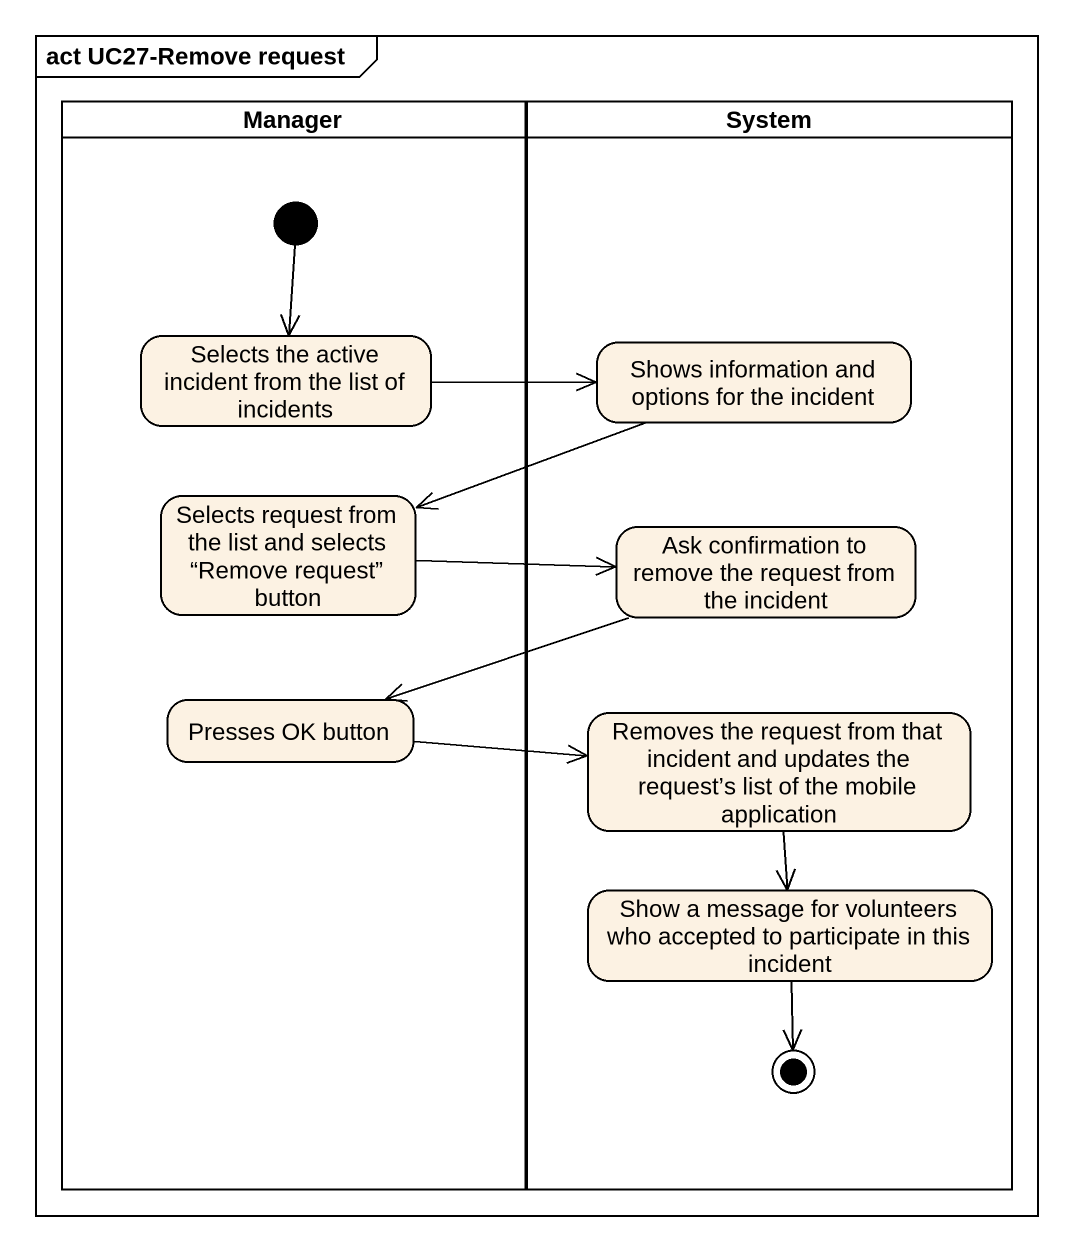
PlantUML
@startuml
mainframe act UC27-Remove request
hide empty description
state Manager <<partition>> {
  state "Selects the active incident from the list of incidents" as Selects_the_active_incident
  state "Selects request from the list and selects “Remove request” button" as Selects_request_from_the
  state "Presses OK button" as Presses_OK_button
  [*] --> Selects_the_active_incident
}
state System <<partition>> {
  state "Shows information and options for the incident" as Shows_information_and
  state "Ask confirmation to remove the request from the incident" as Ask_confirmation_to_remove
  state "Removes the request from that incident and updates the request’s list of the mobile application" as Removes_the_request_from
  state "Show a message for volunteers who accepted to participate in this incident" as Show_a_message_for
  Show_a_message_for --> [*]
}
Selects_the_active_incident -right-> Shows_information_and
Shows_information_and -left-> Selects_request_from_the
Selects_request_from_the -right-> Ask_confirmation_to_remove
Ask_confirmation_to_remove -left-> Presses_OK_button
Presses_OK_button -right-> Removes_the_request_from
Removes_the_request_from --> Show_a_message_for
@enduml
